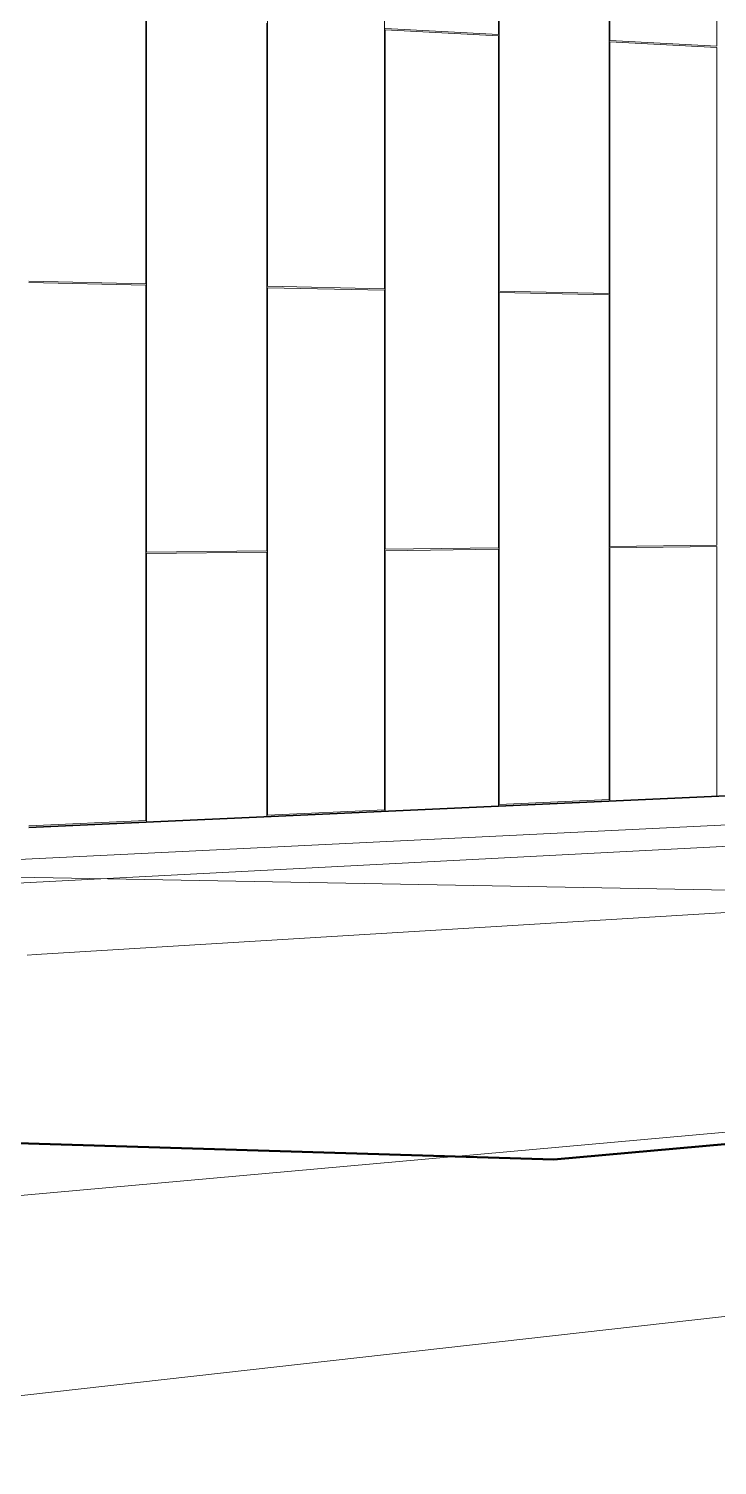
# Model space of a CAD drawing. Header units: inches. Extents: x 31213 to 31218, y -65 to 66.
# Drawn here: x 31213.9447 to 31214.0017, y 65.9164 to 66.0352 of the extents above; entities that cross this region are included whole.
import ezdxf

# ---------------------------------------------------------------- set-up
doc = ezdxf.new("R2010")
doc.units = ezdxf.units.IN
doc.header["$MEASUREMENT"] = 0
doc.linetypes.add('Center 1_4_', pattern=[0.53125, 0.25, -0.09375, 0.09375, -0.09375])
doc.linetypes.add('Hidden', pattern=[0.28125, 0.1875, -0.09375])
for name, color, linetype, lineweight in [('A-DETL', 90, 'Continuous', 9), ('A-PROP-SBCK', 71, 'Hidden', 50), ('A-WALL-PATT', 111, 'Continuous', 13), ('C-BLDG-PADS', 91, 'Continuous', 9), ('C-TOPO', 7, 'Continuous', 9), ('Conc', 7, 'Continuous', 9), ('EOP-PR', 4, 'Continuous', 9), ('L-SITE-WALL', 31, 'Continuous', 13), ('PROP', 3, 'Center 1_4_', 9)]:
    doc.layers.add(name, color=color, linetype=linetype, lineweight=lineweight)

# ---------------------------------------------------------------- blocks, each defined once
blk = doc.blocks.new('FP_1-Looking North East')
at = {"layer": 'A-WALL-PATT', "lineweight": 9}
for p, q in [((31213.9544, 66.01415), (31213.9544, 66.05843)), ((31213.96446, 66.01394), (31213.96446, 66.05755)), ((31213.97413, 66.01373), (31213.97413, 66.05671)), ((31213.98357, 66.03477), (31213.98357, 66.05589)), ((31213.98362, 66.01353), (31213.98362, 66.05589)), ((31213.99273, 66.01334), (31213.99273, 66.05509)), ((31213.99278, 66.03427), (31213.99278, 66.05509)), ((31214.00164, 66.03379), (31214.00164, 66.05431)), ((31213.95445, 65.99195), (31213.95445, 66.03623)), ((31213.96441, 65.99207), (31213.96441, 66.03569)), ((31213.98357, 66.03477), (31213.97418, 66.03527)), ((31213.97418, 66.03516), (31213.98357, 66.03466)), ((31213.97418, 65.99219), (31213.97418, 66.03516)), ((31213.98357, 65.9923), (31213.98357, 66.03466)), ((31214.00164, 66.03379), (31213.99278, 66.03427)), ((31213.99278, 66.03416), (31214.00164, 66.03368)), ((31213.99278, 65.99241), (31213.99278, 66.03416)), ((31214.00164, 65.99252), (31214.00164, 66.03368)), ((31213.9544, 66.01415), (31213.94471, 66.01435)), ((31213.9544, 66.01403), (31213.94471, 66.01424)), ((31213.9544, 65.96975), (31213.9544, 66.01403)), ((31213.97413, 66.01373), (31213.96446, 66.01394)), ((31213.96446, 65.9702), (31213.96446, 66.01382)), ((31213.97413, 66.01362), (31213.96446, 66.01382)), ((31213.97413, 65.97064), (31213.97413, 66.01362)), ((31213.99273, 66.01334), (31213.98362, 66.01353)), ((31213.98362, 65.97107), (31213.98362, 66.01342)), ((31213.99273, 66.01323), (31213.98362, 66.01342)), ((31213.99273, 65.97148), (31213.99273, 66.01323)), ((31213.96441, 65.99207), (31213.95445, 65.99195)), ((31213.95445, 65.99183), (31213.96441, 65.99196)), ((31213.95445, 65.96964), (31213.95445, 65.99183)), ((31213.96441, 65.97009), (31213.96441, 65.99196)), ((31213.98357, 65.9923), (31213.97418, 65.99219)), ((31213.97418, 65.99207), (31213.98357, 65.99219)), ((31213.97418, 65.97053), (31213.97418, 65.99207)), ((31213.98357, 65.97096), (31213.98357, 65.99219)), ((31214.00164, 65.99252), (31213.99278, 65.99241)), ((31213.99278, 65.9923), (31214.00164, 65.99241)), ((31213.99278, 65.97137), (31213.99278, 65.9923)), ((31214.00164, 65.97177), (31214.00164, 65.99241)), ((31213.98362, 65.97107), (31213.99273, 65.97148)), ((31213.99273, 65.97137), (31213.99273, 65.97137)), ((31213.99278, 65.97137), (31213.99278, 65.97137)), ((31214.00164, 65.97177), (31214.00164, 65.97177)), ((31213.96446, 65.9702), (31213.97413, 65.97064)), ((31213.97413, 65.97053), (31213.97413, 65.97053)), ((31213.97418, 65.97053), (31213.97418, 65.97053)), ((31213.98357, 65.97096), (31213.98357, 65.97096)), ((31213.98362, 65.97096), (31213.98362, 65.97096)), ((31213.94471, 65.96931), (31213.9544, 65.96975)), ((31213.9544, 65.96963), (31213.9544, 65.96963)), ((31213.95445, 65.96964), (31213.95445, 65.96964)), ((31213.96441, 65.97009), (31213.96441, 65.97009)), ((31213.96446, 65.97009), (31213.96446, 65.97009))]:
    blk.add_line(p, q, dxfattribs=at)

msp = doc.modelspace()

# ---------------------------------------------------------------- linework, layer by layer
at = {"layer": 'A-DETL'}
msp.add_line((31214.02574, 65.96355), (31213.8807, 65.96625), dxfattribs=at)
at = {"layer": 'A-PROP-SBCK', "linetype": 'Continuous'}
for p, q in [((31214.34601, 65.97382), (31213.98815, 65.94172)), ((31213.98815, 65.94172), (31213.22668, 65.96484))]:
    msp.add_line(p, q, dxfattribs=at)
at = {"layer": 'C-BLDG-PADS'}
msp.add_line((31213.94471, 65.96916), (31214.0133, 65.97227), dxfattribs=at)
at = {"layer": 'C-TOPO'}
msp.add_line((31213.94471, 65.96916), (31214.0133, 65.97227), dxfattribs=at)
msp.add_line((31213.94471, 65.96916), (31214.0133, 65.97227), dxfattribs=at)
at = {"layer": 'Conc'}
for p, q in [((31214.34701, 65.98555), (31213.8753, 65.96102)), ((31213.888, 65.96377), (31214.0478, 65.97163))]:
    msp.add_line(p, q, dxfattribs=at)
at = {"layer": 'EOP-PR'}
for p, q in [((31214.32547, 65.97306), (31213.70952, 65.91762)), ((31213.94532, 65.95866), (31214.19117, 65.97362))]:
    msp.add_line(p, q, dxfattribs=at)
msp.add_polyline3d([(31213.94458, 65.95861, 0), (31213.94532, 65.95866, 0)], dxfattribs=at)
at = {"layer": 'L-SITE-WALL'}
msp.add_line((31213.94471, 65.96919), (31214.01272, 65.97228), dxfattribs=at)
at = {"layer": 'PROP', "linetype": 'Continuous'}
msp.add_line((31214.34544, 65.96721), (31213.89255, 65.91642), dxfattribs=at)

# ---------------------------------------------------------------- block references
at = {"layer": 'L-SITE-WALL', "lineweight": 9}
msp.add_blockref('FP_1-Looking North East', (0, 0), dxfattribs=at)

doc.saveas('drawing.dxf')
